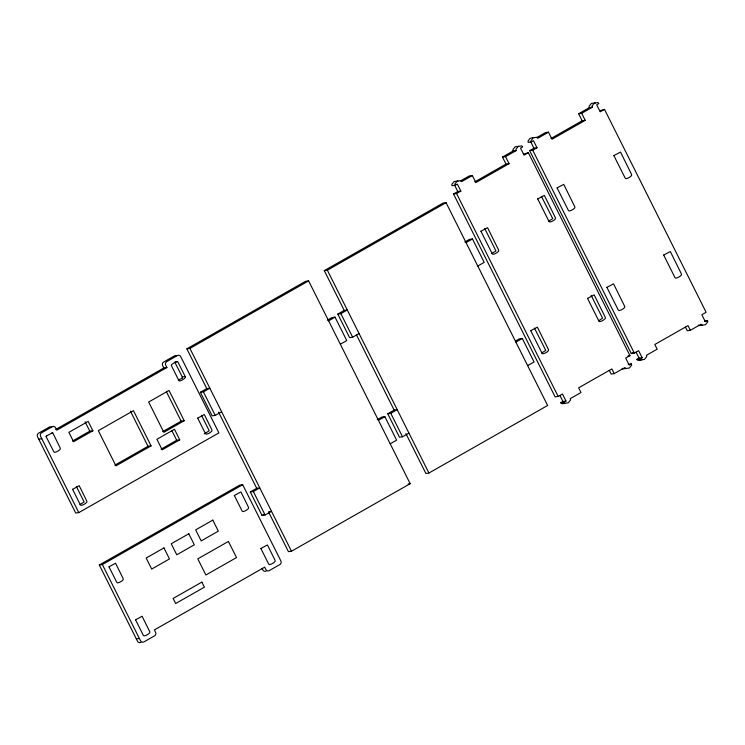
<?xml version="1.0" encoding="UTF-8"?>
<svg xmlns="http://www.w3.org/2000/svg" width="745" height="745" viewBox="0 0 745 745"><rect width="100%" height="100%" fill="white"/><g stroke="black" fill="none" stroke-linecap="round" stroke-linejoin="round"><path stroke-width="1.12" d="M46.674 435.937L46.106 436.682L53.845 451.805C53.882 453.956 61.9 449.44 60.27 448.145L52.783 432.882L51.889 432.966M174.917 362.387L182.488 377.361L182.292 378.069M641.799 359.593L639.825 360.478L637.934 360.347A2.067 1.909 82.1 0 1 636.947 359.379L639.098 358.159L642.153 357.73L638.623 350.69L634.34 353.13L631.285 353.558L529.667 150.63L533.951 148.19L537.015 147.771L533.485 140.731L531.343 141.95L528.289 142.379A2.105 1.937 82.1 0 1 528.084 140.954L529.872 138.486L532.843 137.518M460.503 180.942L469.266 175.96L472.321 175.531L475.85 182.572L509.058 163.677L505.538 156.636L502.475 157.065L506.004 164.096L509.058 163.677M502.475 157.065L513.193 150.965L516.248 150.546A2.077 1.918 82.1 0 1 516.034 149.13L518.269 146.374L521.677 145.918A2.105 1.937 82.1 0 1 522.673 146.886L520.532 148.106L524.061 155.146L528.345 152.706L629.963 355.626L625.67 358.066L629.199 365.106L631.341 363.886A2.067 1.909 82.1 0 1 631.555 365.301L629.311 368.049L625.902 368.514A2.086 1.918 82.1 0 1 624.915 367.546L614.197 373.636L611.142 374.065L609.261 370.312M536.661 137.611L545.424 132.619L548.488 132.2L552.008 139.241L585.216 120.345L581.696 113.305L578.632 113.734L582.162 120.765L585.216 120.345M578.632 113.734L589.351 107.634L592.405 107.206A2.123 1.956 82.1 0 1 592.2 105.781L594.454 103.015L597.853 102.568A2.095 1.928 82.1 0 1 598.831 103.555L596.689 104.775L600.219 111.806L604.502 109.375L706.12 312.295L701.837 314.735L705.357 321.775L707.499 320.555A2.114 1.956 82.1 0 1 707.722 321.98L705.478 324.746L702.069 325.192A2.133 1.965 82.1 0 1 701.073 324.215L690.364 330.305L687.3 330.733L685.419 326.981M457.942 181.305A2.123 1.956 82.1 0 0 457.551 181.072L454.143 181.529L451.908 184.285A2.095 1.928 82.1 0 0 452.122 185.71L455.186 185.282L457.328 184.062L460.848 191.102L456.564 193.542L453.509 193.961L555.127 396.889L558.182 396.461L562.466 394.031L565.995 401.061L563.853 402.281L560.789 402.71A2.114 1.956 82.1 0 0 561.786 403.697L564.691 403.501M472.321 175.531L461.611 181.622A2.123 1.956 82.1 0 0 460.606 180.653L457.197 181.1L454.962 183.866A2.095 1.928 82.1 0 0 455.186 185.282M505.538 156.636L516.248 150.546M548.488 132.2L537.769 138.291A2.077 1.918 82.1 0 0 536.791 137.313L533.392 137.76L531.138 140.526A2.105 1.937 82.1 0 0 531.343 141.95M581.696 113.305L592.405 107.206M453.509 193.961L457.793 191.53L460.848 191.102M474.807 181.845L506.004 164.096M523.567 154.103L528.345 152.706M550.965 138.514L582.162 120.765M599.734 110.772L604.502 109.375M529.667 150.63L532.722 150.211L537.015 147.771M291.481 551.216L209.839 388.201L206.784 388.62L186.855 348.837L305.552 281.303L308.616 280.884L410.178 483.691L291.481 551.216L288.427 551.645L268.451 511.768M359.081 333.555L352.655 337.206L349.591 337.634L337.802 314.073L340.856 313.654L347.282 309.995L344.227 310.423L324.298 270.64L443.005 203.106L446.059 202.677L547.622 405.494L428.934 473.019L425.87 473.447L405.904 433.562M324.298 270.64L327.362 270.212L446.059 202.677M186.855 348.837L189.919 348.409L308.616 280.884M55.745 429.455L163.853 367.956L166.908 367.527L165.735 365.18A2.645 2.44 82.1 0 1 166.703 361.614L177.412 355.523A2.645 2.44 82.1 0 1 180.737 356.65L218.909 432.892L78.784 512.616L75.729 513.035L37.548 436.794A2.645 2.44 82.1 0 1 38.517 433.227L49.235 427.136A2.645 2.44 82.1 0 1 51.675 427.248M46.069 436.281L52.699 432.538M166.908 367.527L56.778 430.182L55.605 427.835A2.645 2.44 82.1 0 0 52.29 426.708L41.571 432.808A2.645 2.44 82.1 0 0 40.612 436.374L78.784 512.616M178.409 380.099L182.171 378.115M72.442 441.059L89.8 431.178L92.855 430.759L88.161 421.372L68.875 432.342L73.578 441.729L92.855 430.759M221.638 411.752L215.212 415.412L212.148 415.831L200.358 392.28L206.784 388.62M337.802 314.073L344.227 310.423M327.39 320.192L331.972 317.584L335.036 317.156L346.76 340.567L340.335 344.218M464.833 241.995L469.425 239.378L472.479 238.959L484.203 262.361L477.778 266.021M200.358 392.28L203.413 391.851L209.839 388.201L189.919 348.409M328.61 320.806L335.036 317.156M466.053 242.609L472.479 238.959M162.717 431.634L181.128 421.158L184.192 420.729L169.022 390.436L148.665 402.021L163.835 432.305L184.192 420.729M114.888 465.141L148.022 446.292L151.077 445.864L133.457 410.672L98.321 430.666L115.941 465.858L151.077 445.864M491.858 253.533L495.946 250.935L484.65 228.37M548.637 221.228L552.725 218.63L541.419 196.345M161.088 449.142L176.705 440.258L179.759 439.829L174.47 429.269L156.906 439.271L162.186 449.822L179.759 439.829M79.994 504.57L84.12 501.953L76.362 486.448M204.223 433.897L209.224 430.778L201.457 415.282M99.309 564.989L239.648 485.144L242.702 484.725L280.884 560.966A2.645 2.44 82.1 0 1 279.915 564.533L269.206 570.623A2.645 2.44 82.1 0 1 265.881 569.497L264.708 567.15L154.364 629.925L155.547 632.272A2.645 2.44 82.1 0 1 154.578 635.839L143.859 641.929A2.645 2.44 82.1 0 1 140.544 640.802L102.363 564.561L99.309 564.989L137.49 641.231A2.645 2.44 82.1 0 0 140.805 642.358M102.363 564.561L242.702 484.725M377.221 419.696L381.812 417.088L384.867 416.66L396.629 440.155L390.203 443.806M515.577 340.977L519.256 338.891L522.31 338.463L534.072 361.949L527.646 365.609M250.283 491.961L256.708 488.301L259.763 487.882L253.337 491.542L250.283 491.961L262.026 515.419L265.09 515L271.515 511.34L269.476 511.619M387.726 413.764L394.152 410.104L397.206 409.675L390.78 413.335L387.726 413.764L399.469 437.222L402.533 436.794L408.958 433.143M378.441 420.32L384.867 416.66M515.885 342.123L522.31 338.463M541.662 353L545.759 350.401L534.454 328.117M598.505 320.816L602.593 318.227L591.185 295.411M262.026 515.419L263.86 514.376M631.285 353.558L632.999 352.581M560.789 402.71L562.931 401.49L565.995 401.061M636.947 359.379L640.011 358.95L642.153 357.73M626.247 368.477L622.848 368.933A2.086 1.918 82.1 0 1 622.122 368.384M702.423 325.174L699.015 325.621A2.133 1.965 82.1 0 1 698.288 325.062M174.982 362.061L177.012 361.781M182.199 377.1C191.195 374.39 179.424 383.181 178.772 380.36L171.48 365.786C169.422 364.985 178.521 359.835 177.953 362.098L185.254 376.672M707.499 320.555L704.444 320.974A2.114 1.956 82.1 0 1 704.621 321.458M627.923 355.914L629.963 355.626M38.721 439.14L41.785 438.712M628.286 364.314L631.341 363.886M408.139 483.971L410.178 483.691M136.316 638.884L139.371 638.465M518.622 146.337L515.214 146.793L512.97 149.549A2.077 1.918 82.1 0 0 513.193 150.965M690.364 330.305L688.007 325.612L654.799 344.507L657.146 349.2L646.437 355.291A2.086 1.918 82.1 0 1 646.641 356.715L644.388 359.463L640.989 359.928A2.067 1.909 82.1 0 1 640.011 358.95M530.934 142.165L533.951 148.19M636.072 352.124L639.098 358.159M532.722 150.211L634.34 353.13M614.197 373.636L611.85 368.943L578.642 387.838L580.988 392.531L570.279 398.622A2.133 1.965 82.1 0 1 570.493 400.056L568.249 402.831L564.84 403.269A2.114 1.956 82.1 0 1 563.853 402.281M454.776 185.496L457.793 191.53M559.914 395.455L562.931 401.49M456.564 193.542L558.182 396.461M327.362 270.212L428.934 473.019M356.538 335.008L394.152 410.104M340.856 313.654L352.655 337.206M390.78 413.335L402.533 436.794M218.574 412.181L256.708 488.301M203.413 391.851L215.212 415.412M253.337 491.542L265.09 515M163.853 367.956L162.68 365.609A2.645 2.44 82.1 0 1 163.649 362.042L174.358 355.942A2.645 2.44 82.1 0 1 176.22 355.775M262.044 568.361L262.827 569.925A2.645 2.44 82.1 0 0 266.142 571.052M166.47 391.87L181.128 421.158M171.89 430.657L176.705 440.258M130.403 411.1L148.022 446.292M85.098 421.8L89.8 431.178M589.351 107.634A2.123 1.956 82.1 0 1 589.146 106.2L591.4 103.434L594.789 102.987A2.095 1.928 82.1 0 1 595.181 103.229M72.6 489.325L80.358 504.821C80.404 506.982 88.469 502.437 86.839 501.134L79.194 485.693L72.6 489.325M109.003 566.815L116.769 582.339C116.807 584.49 124.834 579.973 123.204 578.688L115.54 563.22L109.003 566.815M135.553 619.84L143.319 635.355C143.357 637.515 151.384 632.999 149.754 631.704L142.09 616.236L135.553 619.84M197.695 418.15L205.462 433.646C205.499 435.806 213.573 431.262 211.943 429.967L204.298 414.518L197.695 418.15M234.34 495.509L242.116 511.033C242.153 513.184 250.171 508.667 248.541 507.373L240.886 491.905L234.34 495.509M260.89 548.525L268.666 564.049C268.703 566.2 276.721 561.683 275.091 560.389L267.436 544.93L260.89 548.525M480.935 231.22L492.24 253.775C492.277 255.926 500.295 251.41 498.666 250.124L487.584 227.709L480.935 231.22M537.713 198.915L549.018 221.479C549.056 223.621 557.064 219.123 555.444 217.819L544.362 195.404L537.713 198.915M530.747 330.687L542.043 353.251C542.081 355.402 550.108 350.886 548.478 349.591L537.396 327.176L530.747 330.687M557.102 187.889L568.398 210.444C568.435 212.595 576.453 208.078 574.823 206.793L563.741 184.378L557.102 187.889M587.526 298.382L598.887 321.067C598.924 323.218 606.942 318.702 605.312 317.407L594.175 294.871L587.526 298.382M613.88 155.584L625.176 178.148C625.213 180.299 633.231 175.783 631.602 174.488L620.52 152.073L613.88 155.584M606.905 287.356L618.266 310.032C618.303 312.192 626.322 307.676 624.692 306.381L613.554 283.845L606.905 287.356M663.683 255.051L674.989 277.615C675.026 279.766 683.044 275.25 681.414 273.955L670.332 251.54L663.683 255.051M163.956 547.91L146.169 558.033L151.691 569.059L169.469 558.936L163.956 547.91M188.802 533.774L171.238 543.766L176.761 554.792L194.324 544.8L188.802 533.774M212.8 520.122L195.665 529.872L201.187 540.898L218.322 531.148L212.8 520.122M228.436 541.438L197.798 558.862L205.871 575L236.51 557.567L228.436 541.438M201.858 582.106L173.147 598.44L175.68 603.506L204.4 587.172L201.858 582.106"/></g></svg>
